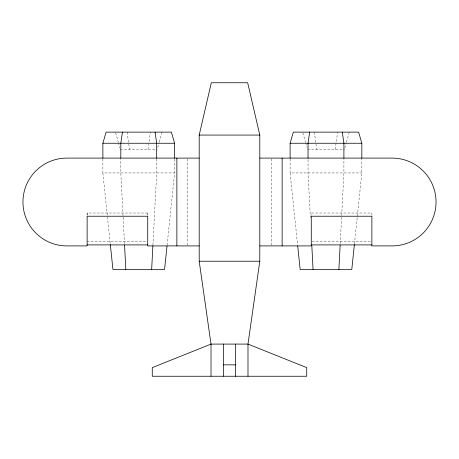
<?xml version="1.0" encoding="UTF-8"?>
<svg xmlns="http://www.w3.org/2000/svg" width="459" height="459" viewBox="0 0 459 459"><rect width="100%" height="100%" fill="white"/><g stroke="black" fill="none" stroke-linecap="round" stroke-linejoin="round"><path stroke-width="0.34" stroke-dasharray="2.29 1.72" d="M87.124 214.95L87.124 213.028L147.729 213.028L147.729 215.179M147.729 214.95L147.729 213.028M152.922 245.112L156.68 172.94L156.68 158.803M340.222 243.683L343.906 172.94L343.906 158.803M167.082 245.295L174.615 172.94L174.615 158.803M354.457 243.872L361.841 172.94L361.841 158.803M147.953 149.439L150.403 132.123M335.179 149.439L337.629 132.123M157.73 147.442L159.043 142.778M159.233 142.112L162.056 132.123M344.766 148.108L346.27 142.778M346.459 142.112L349.282 132.123M120.333 149.439L157.162 149.439M307.559 149.439L344.388 149.439M102.879 158.803L102.879 172.94L174.615 172.94M290.105 158.803L290.105 172.94L361.841 172.94M87.124 241.698L147.018 241.698M311.982 241.698L371.876 241.698M302.848 132.789L305.487 142.112M305.671 142.778L306.991 147.442M115.622 132.789L118.261 142.112M118.445 142.778L119.954 148.108M314.317 132.123L316.762 149.439M127.091 132.123L129.541 149.439M290.105 172.94L297.639 245.295M102.879 172.94L110.263 243.872M310.382 217.962L308.041 172.94L308.041 158.803M124.492 243.683L120.815 172.94L120.815 158.803M371.876 215.179L371.876 213.028L311.271 213.028L311.271 215.179M271.665 158.808L271.665 245.198M187.335 158.808L187.335 245.198M87.124 213.028L87.124 215.179"/><path stroke-width="0.69" d="M151.659 269.41L152.887 245.829M338.885 269.41L340.148 245.112M167.007 246.001L164.574 269.41L112.92 269.41L110.338 244.584M354.382 244.584L351.795 269.41L300.146 269.41L297.713 246.001M211.014 376.248L211.014 344.089L199.2 261.223L199.2 135.066L211.318 82.752L247.682 82.752L259.8 135.066L259.8 261.223L247.986 344.089L247.986 376.248M122.427 132.123L120.815 143.254L120.815 158.097M309.653 132.123L308.041 143.254L308.041 158.097M102.879 158.097L102.879 143.254L106.109 132.123L171.385 132.123L174.615 143.254L174.615 158.097M290.105 158.097L290.105 143.254L293.335 132.123L358.611 132.123L361.841 143.254L361.841 158.097M199.2 135.066L259.8 135.066M102.879 143.254L174.615 143.254M290.105 143.254L361.841 143.254M199.2 158.097L66.859 158.097A43.909 43.909 0 0 0 22.95 202.006A43.909 43.909 0 0 0 66.859 245.909L87.124 245.909L87.124 216.229L147.729 216.229L147.729 245.909L199.2 245.909M259.8 158.097L392.141 158.097A43.909 43.909 0 0 1 436.05 202.006A43.909 43.909 0 0 1 392.141 245.909L371.876 245.909L371.876 216.229L311.271 216.229L311.271 245.909L259.8 245.909M87.124 244.899L147.729 244.899M311.271 244.899L371.876 244.899M199.2 261.223L259.8 261.223M223.493 364.848L235.507 364.848M342.294 132.123L343.906 143.254L343.906 158.097M155.067 132.123L156.68 143.254L156.68 158.097M311.793 245.112L313.061 269.41M124.567 245.112L125.835 269.41M282.13 158.097L282.13 245.909M235.507 344.089L235.507 376.248M223.493 344.089L223.493 376.248M176.87 158.097L176.87 245.909M211.014 344.089L152.268 367.636L152.268 376.248L306.732 376.248L306.732 367.636L247.986 344.089L211.014 344.089"/></g></svg>
